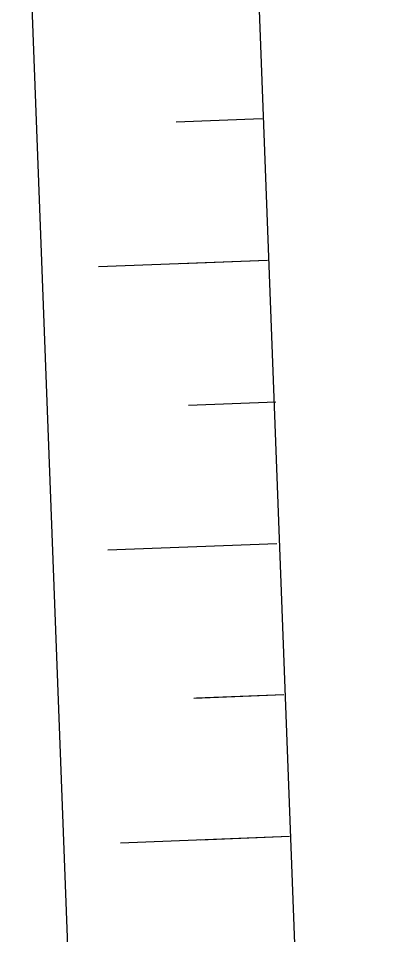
# Model space of a CAD drawing. Header units: metres. Extents: x 1956498 to 1957612, y 2277909 to 2278547.
# Drawn here: x 1957127.015 to 1957128.925, y 2278424.721 to 2278429.573 of the extents above; entities that cross this region are included whole.
import ezdxf

# ---------------------------------------------------------------- set-up
doc = ezdxf.new("R2010")
doc.units = ezdxf.units.M
doc.layers.add('UBS-100-Postes', color=8, linetype='Continuous')

msp = doc.modelspace()

# ---------------------------------------------------------------- linework, layer by layer
at = {"layer": 'UBS-100-Postes', "color": 17, "transparency": 33554687}
for p, q in [((1957128.3036, 2278429.042), (1957127.8485, 2278429.0247)), ((1957128.3036, 2278429.042), (1957127.8485, 2278429.0247)), ((1957128.3321, 2278428.2925), (1957127.4383, 2278428.2586)), ((1957128.3321, 2278428.2925), (1957127.8706, 2278428.275)), ((1957128.377, 2278427.5437), (1957127.9136, 2278427.5261)), ((1957128.3807, 2278426.7933), (1957127.487, 2278426.7594)), ((1957128.4193, 2278425.9942), (1957127.9427, 2278425.9761)), ((1957128.4193, 2278425.9942), (1957127.9559, 2278425.9766)), ((1957128.4193, 2278425.9942), (1957127.9642, 2278425.9769)), ((1957128.4477, 2278425.2447), (1957127.554, 2278425.2108)), ((1957128.4477, 2278425.2447), (1957127.9761, 2278425.2268))]:
    msp.add_line(p, q, dxfattribs=at)
msp.add_lwpolyline([(1957134.6868, 2278424.4803), (1957134.41, 2278431.7759, 0.414214), (1957133.3728, 2278432.7372), (1957127.9767, 2278432.5325, 0.414214), (1957127.0153, 2278431.4953), (1957127.2922, 2278424.1997, 0.414214), (1957128.3293, 2278423.2383), (1957133.7255, 2278423.4431, 0.414214)], format="xyb", close=True, dxfattribs=at)
msp.add_lwpolyline([(1957133.4801, 2278424.6346), (1957133.2185, 2278431.5305), (1957128.2221, 2278431.3409), (1957128.4837, 2278424.4451)], close=True, dxfattribs=at)

doc.saveas('drawing.dxf')
